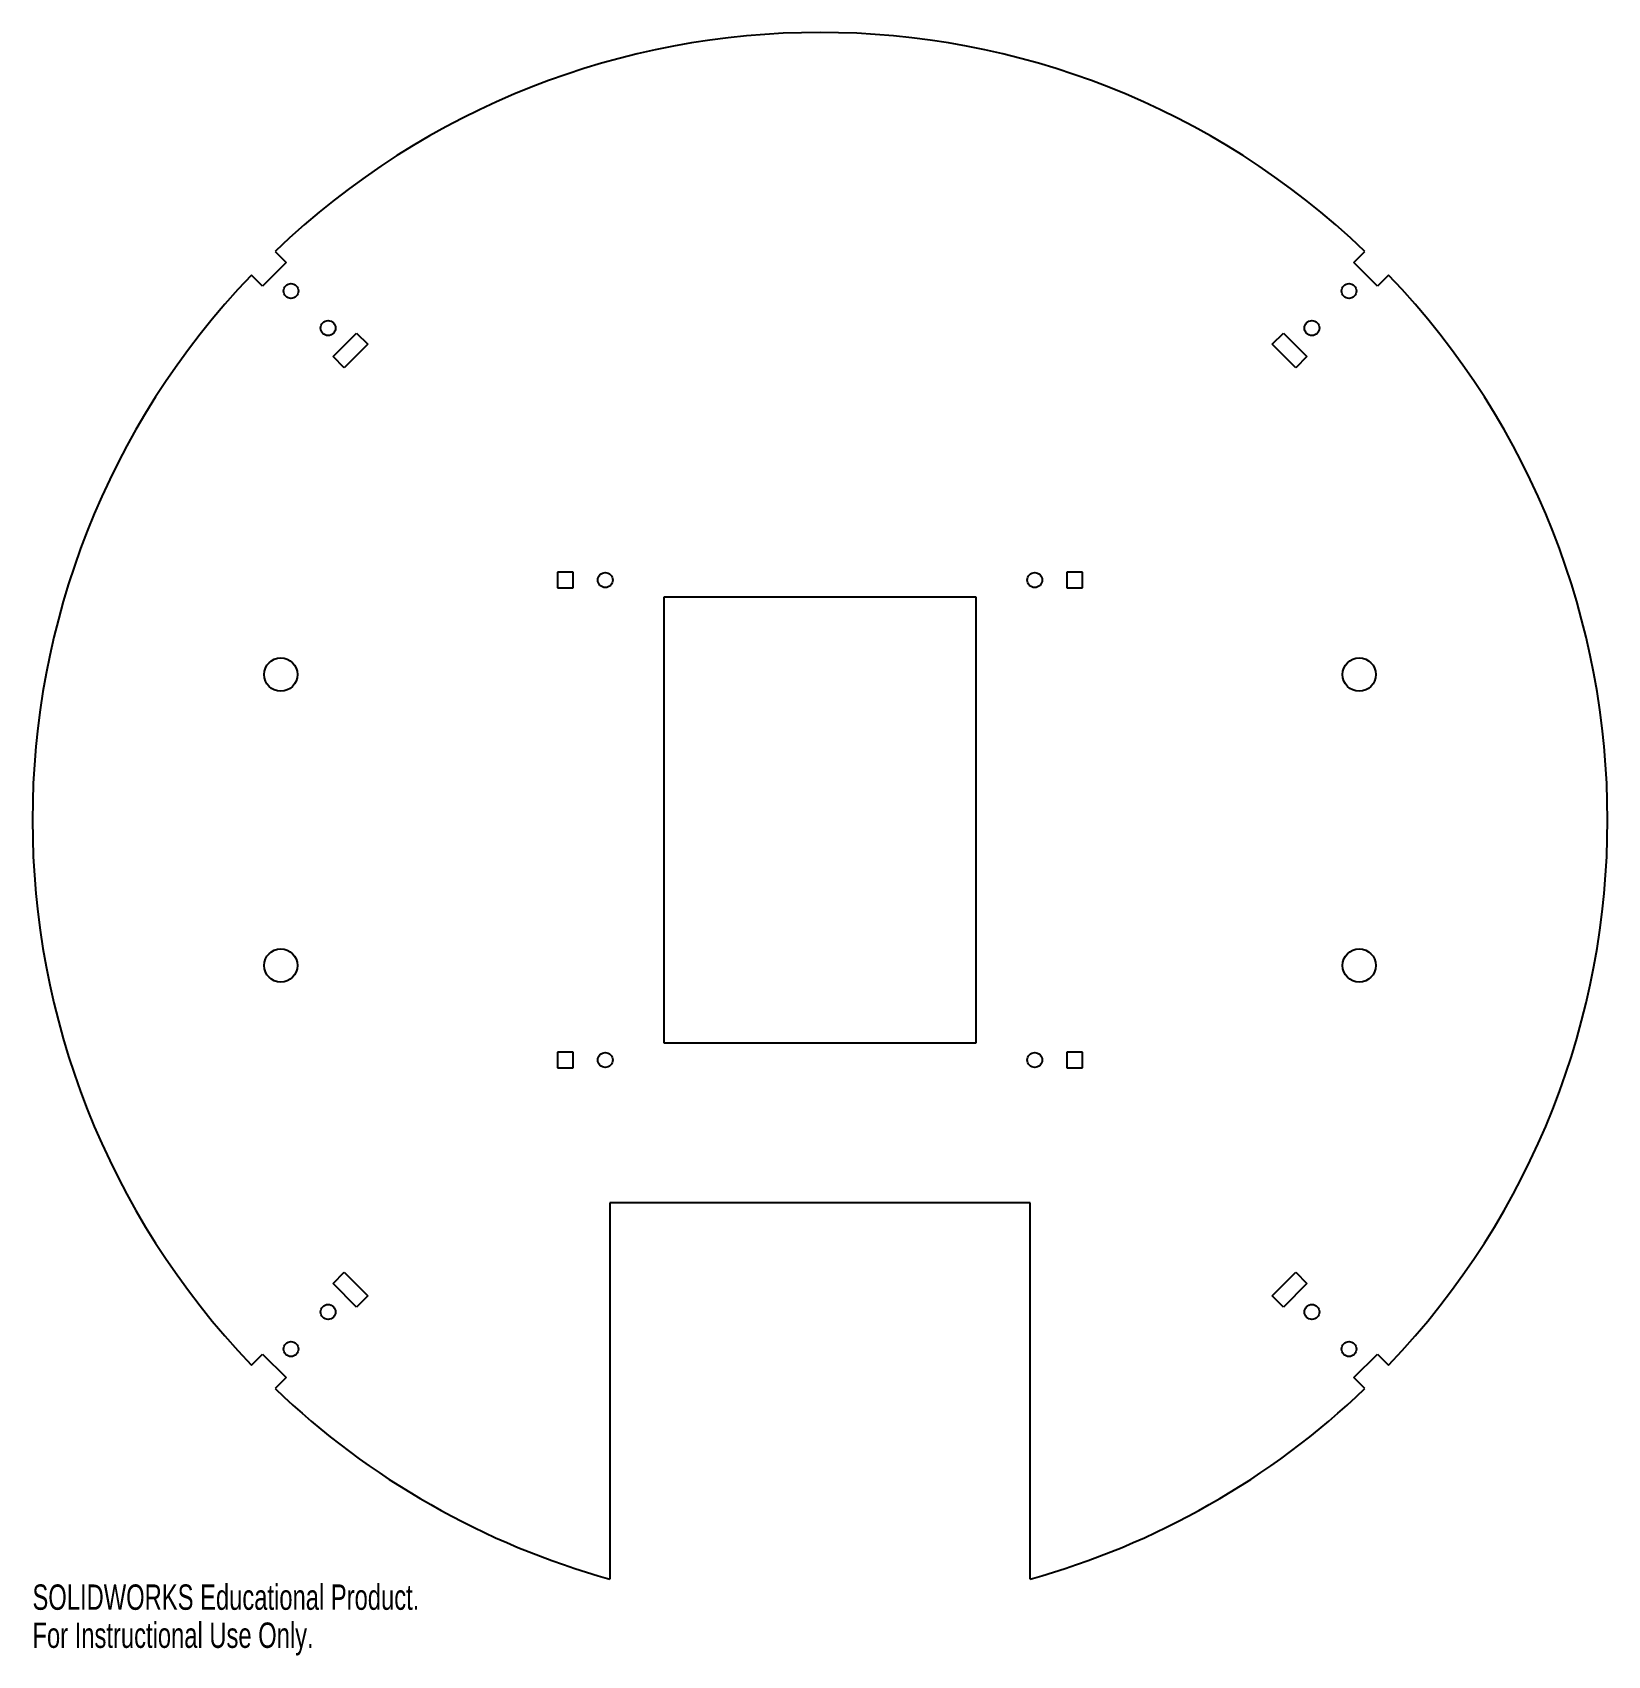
# Model space of a CAD drawing. Header units: millimetres. Extents: x -150 to 150, y -159 to 150.
import ezdxf

# ---------------------------------------------------------------- set-up
doc = ezdxf.new("R2010")
doc.units = ezdxf.units.MM
doc.styles.add('SLDTEXTSTYLE0', font='TXT', dxfattribs={"width": 0.7})

msp = doc.modelspace()

# ---------------------------------------------------------------- linework, layer by layer
at = {"color": 7, "linetype": 'Continuous', "lineweight": 25}
for p, q in [((-103.8, 108.29), (-101.7, 106.19)), ((101.7, 106.19), (103.8, 108.29)), ((-101.7, 106.19), (-106.19, 101.7)), ((106.19, 101.7), (101.7, 106.19)), ((-106.19, 101.7), (-108.29, 103.8)), ((108.29, 103.8), (106.19, 101.7)), ((-92.75, 88.26), (-88.26, 92.75)), ((-88.26, 92.75), (-86.14, 90.63)), ((86.14, 90.63), (88.26, 92.75)), ((88.26, 92.75), (92.75, 88.26)), ((-86.14, 90.63), (-90.63, 86.14)), ((90.63, 86.14), (86.14, 90.63)), ((-90.63, 86.14), (-92.75, 88.26)), ((92.75, 88.26), (90.63, 86.14)), ((-50, 47.2), (-50, 44.2)), ((-47, 47.2), (-50, 47.2)), ((-47, 44.2), (-47, 47.2)), ((47, 47.2), (47, 44.2)), ((50, 47.2), (47, 47.2)), ((50, 44.2), (50, 47.2)), ((-50, 44.2), (-47, 44.2)), ((47, 44.2), (50, 44.2)), ((-29.75, 42.45), (-29.75, -42.45)), ((29.75, 42.45), (-29.75, 42.45)), ((29.75, -42.45), (29.75, 42.45)), ((-29.75, -42.45), (29.75, -42.45)), ((-50, -44.2), (-50, -47.2)), ((-47, -44.2), (-50, -44.2)), ((-47, -47.2), (-47, -44.2)), ((47, -44.2), (47, -47.2)), ((50, -44.2), (47, -44.2)), ((50, -47.2), (50, -44.2)), ((-50, -47.2), (-47, -47.2)), ((47, -47.2), (50, -47.2)), ((-40, -72.93), (-40, -144.57)), ((40, -72.93), (-40, -72.93)), ((40, -144.57), (40, -72.93)), ((-92.75, -88.26), (-90.63, -86.14)), ((-90.63, -86.14), (-86.14, -90.63)), ((86.14, -90.63), (90.63, -86.14)), ((90.63, -86.14), (92.75, -88.26)), ((-88.26, -92.75), (-92.75, -88.26)), ((92.75, -88.26), (88.26, -92.75)), ((-86.14, -90.63), (-88.26, -92.75)), ((88.26, -92.75), (86.14, -90.63)), ((-108.29, -103.8), (-106.19, -101.7)), ((-106.19, -101.7), (-101.7, -106.19)), ((101.7, -106.19), (106.19, -101.7)), ((106.19, -101.7), (108.29, -103.8)), ((-101.7, -106.19), (-103.8, -108.29)), ((103.8, -108.29), (101.7, -106.19))]:
    msp.add_line(p, q, dxfattribs=at)
for centre, radius in [((-100.76, 100.76), 1.42), ((100.76, 100.76), 1.42), ((-93.69, 93.69), 1.42), ((93.69, 93.69), 1.42), ((-40.9, 45.7), 1.42), ((40.9, 45.7), 1.42), ((-102.7, 27.7), 3.17), ((102.7, 27.7), 3.17), ((-102.7, -27.7), 3.17), ((102.7, -27.7), 3.17), ((-40.9, -45.7), 1.42), ((40.9, -45.7), 1.42), ((-93.69, -93.69), 1.42), ((93.69, -93.69), 1.42), ((-100.76, -100.76), 1.42), ((100.76, -100.76), 1.42)]:
    msp.add_circle(centre, radius, dxfattribs=at)
for start, end in [(46.2129, 133.7871), (136.2129, 223.7871), (316.2129, 43.7871), (226.2129, 254.534), (285.466, 313.7871)]:
    msp.add_arc((0, 0), 150, start, end, dxfattribs=at)

# ---------------------------------------------------------------- texts
at = {"color": 7, "linetype": 'Continuous', "char_height": 4.8336, "attachment_point": 1, "style": 'SLDTEXTSTYLE0'}
for s, insert in [('SOLIDWORKS Educational Product.', (-150, -145.59)), ('For Instructional Use Only.', (-150, -152.84))]:
    msp.add_mtext(s, dxfattribs=dict(at, insert=insert))

doc.saveas('drawing.dxf')
